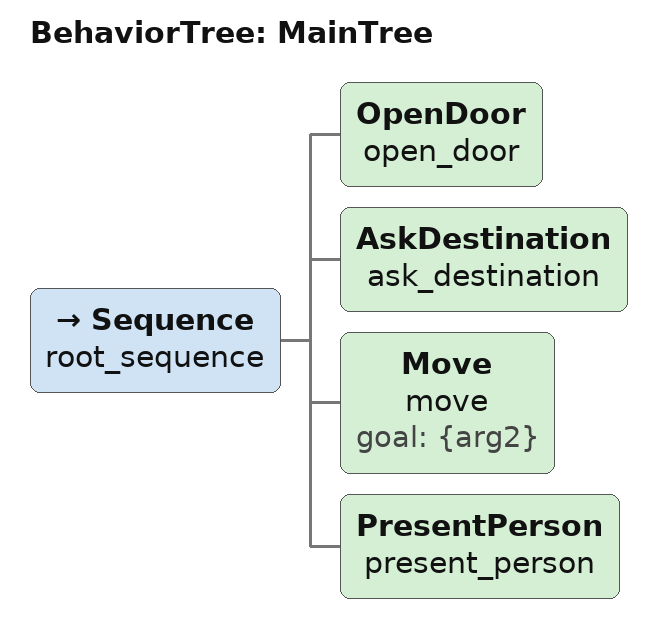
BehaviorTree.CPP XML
<root BTCPP_format="4" main_tree_to_execute = "MainTree" >
    <BehaviorTree ID="MainTree">
       <Sequence name="root_sequence">
           <OpenDoor   name="open_door" />
           <AskDestination    name="ask_destination" />
           <Move    name="move" goal="{arg2}" />
           <PresentPerson    name="present_person" />
       </Sequence>
    </BehaviorTree>
</root>
